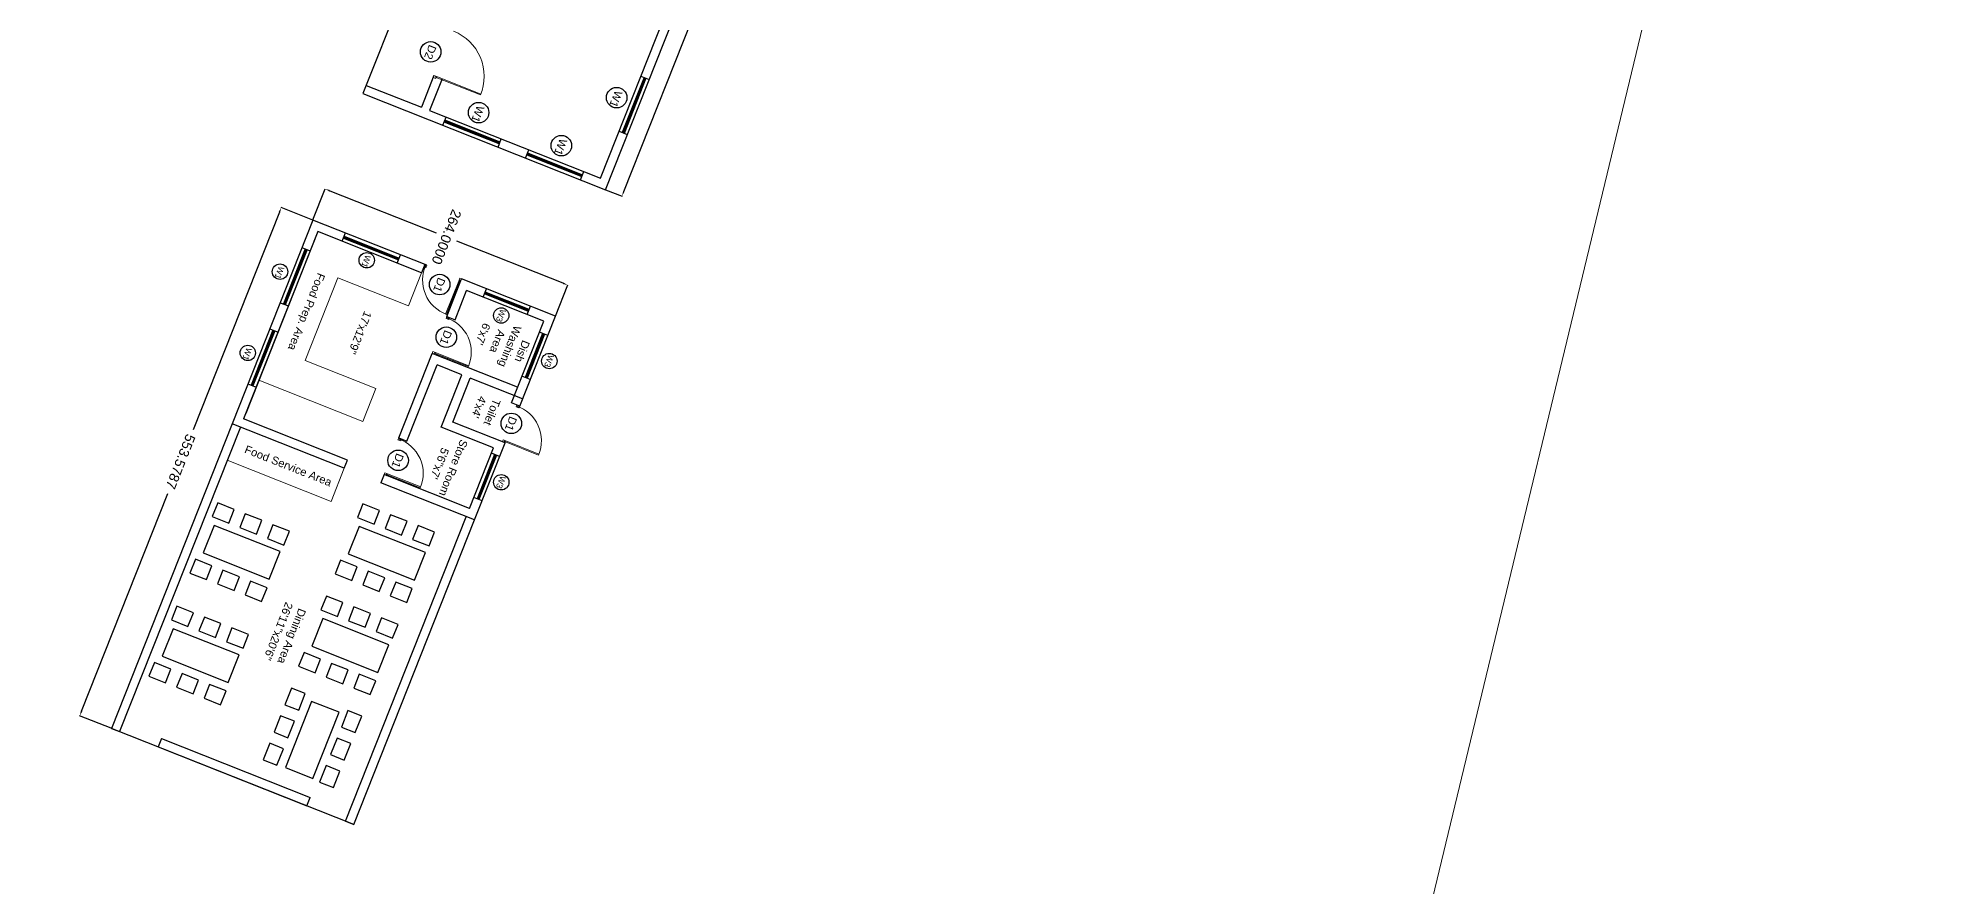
# Model space of a CAD drawing. Header units: metres. Extents: x 625987 to 635197, y 3048449 to 3066446.
# Drawn here: x 633573.49 to 633622.55, y 3062828.66 to 3062850.62 of the extents above; entities that cross this region are included whole.
import ezdxf

# ---------------------------------------------------------------- set-up
doc = ezdxf.new("R2010")
doc.units = ezdxf.units.M
for name, color, linetype, lineweight in [('C-CLER-AERO', 253, 'Continuous', 5), ('Doors', 3, 'Continuous', 20), ('Reinforcement bar', 2, 'Continuous', 20)]:
    doc.layers.add(name, color=color, linetype=linetype, lineweight=lineweight)
doc.layers.add('Dimension', color=7, linetype='Continuous')
doc.layers.add('WALL', color=7, linetype='Continuous')
doc.styles.add('ADPI R', font='swiss.ttf')
doc.styles.add('labor camp', font='arial.ttf')
doc.styles.get("Standard").update_dxf_attribs({"font": 'arial.ttf'})
doc.linetypes.add('OLS', pattern='A,4,-2,4,-2,["OLS",ADPI R,S=1.2,R=0,X=-1.7,Y=-0.5],-2,4,-2,4,-2', length=26)
doc.dimstyles.get("Standard").update_dxf_attribs({"dimtxt": 0.18, "dimasz": 0.18, "dimexe": 0.18, "dimexo": 0.0625, "dimgap": 0.09, "dimtad": 0, "dimtih": 1, "dimtoh": 1, "dimdec": 4, "dimzin": 0, "dimdsep": 46, "dimtxsty": 'Standard', "dimcen": 0.09, "dimadec": 0, "dimazin": 0, "dimtfac": 1, "dimtdec": 4, "dimtofl": 0, "dimtmove": 0, "dimatfit": 3, "dimfxl": 1, "dimtolj": 1, "dimtzin": 0, "dimarcsym": 0})

# ---------------------------------------------------------------- blocks, each defined once
blk = doc.blocks.new('*D160')
at = {"layer": 'Defpoints', "color": 0}
for p in [(3337.2, -21.6), (2437.2, -39.5), (3337.2, -39.5)]:
    blk.add_point(p, dxfattribs=at)
at = {"layer": 'Dimension', "color": 0, "lineweight": -2}
for p, q in [((2437.2, -39.5), (2437.2, -21.4)), ((2442.2, -21.6), (2852.7, -21.6)), ((3332.2, -21.6), (2921.7, -21.6)), ((3337.2, -39.5), (3337.2, -21.4))]:
    blk.add_line(p, q, dxfattribs=at)
at = {"layer": 'Dimension', "color": 0}
for points in [[(2442.2, -20.8), (2442.2, -22.4), (2437.2, -21.6)], [(3332.2, -20.8), (3332.2, -22.4), (3337.2, -21.6)]]:
    blk.add_solid(points, dxfattribs=at)
at = {"layer": 'Dimension', "color": 0, "insert": (2887.2, -21.6), "char_height": 10, "attachment_point": 5}
blk.add_mtext('\\A1;900.0000', dxfattribs=at)
blk = doc.blocks.new('*D152')
at = {"layer": 'Defpoints', "color": 0}
for p in [(3474.9, -303.5), (4028.4, -303.5), (4028.4, -338)]:
    blk.add_point(p, dxfattribs=at)
at = {"layer": 'Dimension', "color": 0, "lineweight": -2}
for p, q in [((3474.9, -303.6), (3474.9, -338.1)), ((4028.4, -303.6), (4028.4, -338.1)), ((3479.9, -338), (3717.1, -338)), ((4023.4, -338), (3786.2, -338))]:
    blk.add_line(p, q, dxfattribs=at)
at = {"layer": 'Dimension', "color": 0}
for points in [[(3479.9, -337.1), (3479.9, -338.8), (3474.9, -338)], [(4023.4, -337.1), (4023.4, -338.8), (4028.4, -338)]]:
    blk.add_solid(points, dxfattribs=at)
at = {"layer": 'Dimension', "color": 0, "insert": (3751.6, -338), "char_height": 10, "attachment_point": 5}
blk.add_mtext('\\A1;553.5787', dxfattribs=at)
blk = doc.blocks.new('*D168')
at = {"layer": 'Defpoints', "color": 0}
for p in [(3441, -39.5), (3474.9, -39.5), (3474.9, -303.5)]:
    blk.add_point(p, dxfattribs=at)
at = {"layer": 'Dimension', "color": 0, "lineweight": -2}
for p, q in [((3474.8, -39.5), (3440.9, -39.5)), ((3441, -44.5), (3441, -160.4)), ((3441, -298.5), (3441, -182.6)), ((3474.8, -303.5), (3440.9, -303.5))]:
    blk.add_line(p, q, dxfattribs=at)
at = {"layer": 'Dimension', "color": 0}
for points in [[(3440.2, -44.5), (3441.9, -44.5), (3441, -39.5)], [(3440.2, -298.5), (3441.9, -298.5), (3441, -303.5)]]:
    blk.add_solid(points, dxfattribs=at)
at = {"layer": 'Dimension', "color": 0, "insert": (3441, -171.5), "char_height": 10, "attachment_point": 5}
blk.add_mtext('\\A1;264.0000', dxfattribs=at)
blk = doc.blocks.new('army1')
at = {"color": 4}
for p, q in [((3217.19548, -48.53946), (3217.19548, -39.53946)), ((3217.19548, -43.03946), (3277.19548, -43.03946)), ((3217.19548, -44.03946), (3277.19548, -44.03946)), ((3217.19548, -45.03946), (3277.19548, -45.03946)), ((3277.19548, -48.53946), (3277.19548, -39.53946)), ((3495.85936, -39.53946), (3495.85936, -48.53946)), ((3495.85936, -43.03946), (3543.85936, -43.03946)), ((3495.85936, -44.03946), (3543.85936, -44.03946)), ((3495.85936, -45.03946), (3543.85936, -45.03946)), ((3543.85936, -39.53946), (3543.85936, -48.53946)), ((3627.85936, -39.53946), (3627.85936, -48.53946)), ((3627.85936, -43.03946), (3675.85936, -43.03946)), ((3627.85936, -44.03946), (3675.85936, -44.03946)), ((3627.85936, -45.03946), (3675.85936, -45.03946)), ((3675.85936, -39.53946), (3675.85936, -48.53946)), ((3337.19548, -66.53946), (3328.19548, -66.53946)), ((3331.69548, -126.53946), (3331.69548, -66.53946)), ((3332.69548, -126.53946), (3332.69548, -66.53946)), ((3333.69548, -126.53946), (3333.69548, -66.53946)), ((3483.85936, -66.53946), (3474.85936, -66.53946)), ((3478.35936, -66.53946), (3478.35936, -114.53946)), ((3479.35936, -66.53946), (3479.35936, -114.53946)), ((3480.35936, -66.53946), (3480.35936, -114.53946)), ((3483.85936, -114.53946), (3474.85936, -114.53946)), ((3337.19548, -126.53946), (3328.19548, -126.53946)), ((3337.19548, -156.53946), (3328.19548, -156.53946)), ((3331.69548, -156.53946), (3331.69548, -216.53946)), ((3332.69548, -156.53946), (3332.69548, -216.53946)), ((3333.69548, -156.53946), (3333.69548, -216.53946)), ((3483.85936, -208.03946), (3474.85936, -208.03946)), ((3478.35936, -268.03946), (3478.35936, -208.03946)), ((3479.35936, -268.03946), (3479.35936, -208.03946)), ((3480.35936, -268.03946), (3480.35936, -208.03946)), ((3337.19548, -216.53946), (3328.19548, -216.53946)), ((3483.85936, -268.03946), (3474.85936, -268.03946)), ((3504.85936, -303.53946), (3504.85936, -294.53946)), ((3504.85936, -298.03946), (3564.85936, -298.03946)), ((3504.85936, -299.03946), (3564.85936, -299.03946)), ((3504.85936, -300.03946), (3564.85936, -300.03946)), ((3564.85936, -303.53946), (3564.85936, -294.53946)), ((3593.35936, -303.53946), (3593.35936, -294.53946)), ((3593.35936, -298.03946), (3653.35936, -298.03946)), ((3593.35936, -299.03946), (3653.35936, -299.03946)), ((3593.35936, -300.03946), (3653.35936, -300.03946)), ((3653.35936, -303.53946), (3653.35936, -294.53946))]:
    blk.add_line(p, q, dxfattribs=at)
for points in [[(3738.23901, -90.53946), (3738.23901, -72.53946), (3723.23901, -72.53946), (3723.23901, -90.53946)], [(3775.86888, -145.64261), (3775.86888, -73.64261), (3745.86888, -73.64261), (3745.86888, -145.64261)], [(3799.69386, -90.53946), (3799.69386, -72.53946), (3784.69386, -72.53946), (3784.69386, -90.53946)], [(3838.69386, -90.53946), (3838.69386, -72.53946), (3823.69386, -72.53946), (3823.69386, -90.53946)], [(3876.32373, -145.64261), (3876.32373, -73.64261), (3846.32373, -73.64261), (3846.32373, -145.64261)], [(3900.1487, -90.53946), (3900.1487, -72.53946), (3885.1487, -72.53946), (3885.1487, -90.53946)], [(3923.43804, -87.53946), (3941.43804, -87.53946), (3941.43804, -72.53946), (3923.43804, -72.53946)], [(3953.43804, -87.53946), (3971.43804, -87.53946), (3971.43804, -72.53946), (3953.43804, -72.53946)], [(3983.43804, -87.53946), (4001.43804, -87.53946), (4001.43804, -72.53946), (3983.43804, -72.53946)], [(3928.33489, -125.16933), (4000.33489, -125.16933), (4000.33489, -95.16933), (3928.33489, -95.16933)], [(3738.23901, -120.53946), (3738.23901, -102.53946), (3723.23901, -102.53946), (3723.23901, -120.53946)], [(3799.69386, -120.53946), (3799.69386, -102.53946), (3784.69386, -102.53946), (3784.69386, -120.53946)], [(3838.69386, -120.53946), (3838.69386, -102.53946), (3823.69386, -102.53946), (3823.69386, -120.53946)], [(3900.1487, -120.53946), (3900.1487, -102.53946), (3885.1487, -102.53946), (3885.1487, -120.53946)], [(3738.23901, -150.53946), (3738.23901, -132.53946), (3723.23901, -132.53946), (3723.23901, -150.53946)], [(3799.69386, -150.53946), (3799.69386, -132.53946), (3784.69386, -132.53946), (3784.69386, -150.53946)], [(3838.69386, -150.53946), (3838.69386, -132.53946), (3823.69386, -132.53946), (3823.69386, -150.53946)], [(3900.1487, -150.53946), (3900.1487, -132.53946), (3885.1487, -132.53946), (3885.1487, -150.53946)], [(3923.43804, -148.9943), (3941.43804, -148.9943), (3941.43804, -133.9943), (3923.43804, -133.9943)], [(3953.43804, -148.9943), (3971.43804, -148.9943), (3971.43804, -133.9943), (3953.43804, -133.9943)], [(3983.43804, -148.9943), (4001.43804, -148.9943), (4001.43804, -133.9943), (3983.43804, -133.9943)], [(3791.52835, -227.53946), (3791.52835, -209.53946), (3776.52835, -209.53946), (3776.52835, -227.53946)], [(3829.15822, -282.64261), (3829.15822, -210.64261), (3799.15822, -210.64261), (3799.15822, -282.64261)], [(3852.98319, -227.53946), (3852.98319, -209.53946), (3837.98319, -209.53946), (3837.98319, -227.53946)], [(3903.98319, -227.53946), (3903.98319, -209.53946), (3888.98319, -209.53946), (3888.98319, -227.53946)], [(3941.61307, -282.64261), (3941.61307, -210.64261), (3911.61307, -210.64261), (3911.61307, -282.64261)], [(3965.43804, -227.53946), (3965.43804, -209.53946), (3950.43804, -209.53946), (3950.43804, -227.53946)], [(3791.52835, -257.53946), (3791.52835, -239.53946), (3776.52835, -239.53946), (3776.52835, -257.53946)], [(3852.98319, -257.53946), (3852.98319, -239.53946), (3837.98319, -239.53946), (3837.98319, -257.53946)], [(3903.98319, -257.53946), (3903.98319, -239.53946), (3888.98319, -239.53946), (3888.98319, -257.53946)], [(3965.43804, -257.53946), (3965.43804, -239.53946), (3950.43804, -239.53946), (3950.43804, -257.53946)], [(3791.52835, -287.53946), (3791.52835, -269.53946), (3776.52835, -269.53946), (3776.52835, -287.53946)], [(3852.98319, -287.53946), (3852.98319, -269.53946), (3837.98319, -269.53946), (3837.98319, -287.53946)], [(3903.98319, -287.53946), (3903.98319, -269.53946), (3888.98319, -269.53946), (3888.98319, -287.53946)], [(3965.43804, -287.53946), (3965.43804, -269.53946), (3950.43804, -269.53946), (3950.43804, -287.53946)]]:
    blk.add_lwpolyline(points, close=True)
for centre, radius in [((3519.41203, -28.43567), 7.7893), ((3592.26487, -40.95537), 10.38574), ((3651.41203, -28.43567), 7.7893), ((3246.35533, -63.36504), 10.38574), ((3312.1638, -97.46071), 10.38574), ((3494.4949, -90.68915), 7.7893), ((3535.38252, -134.29822), 10.38574), ((3669.28228, -133.71177), 10.38574), ((3488.31682, -160.11547), 10.38574), ((3311.96497, -187.66076), 10.38574), ((3492.65807, -237.84502), 7.7893), ((3272.6361, -255.43052), 10.38574), ((3535.72757, -315.20819), 7.7893), ((3624.22757, -315.20819), 7.7893)]:
    blk.add_circle(centre, radius)
at = {"layer": 'Doors'}
for p, q in [((3610.85936, -39.53946), (3610.85936, -3.53946)), ((3611.85936, -39.53946), (3611.85936, -3.53946)), ((3572.85936, -42.53946), (3574.85936, -42.53946)), ((3573.85936, -40.53946), (3573.85936, -39.53946)), ((3574.85936, -40.53946), (3573.85936, -40.53946)), ((3574.85936, -42.53946), (3574.85936, -39.53946)), ((3610.85936, -42.53946), (3610.85936, -39.53946)), ((3610.85936, -39.53946), (3612.85936, -39.53946)), ((3610.85936, -40.53946), (3611.85936, -40.53946)), ((3612.85936, -42.53946), (3610.85936, -42.53946)), ((3611.85936, -40.53946), (3611.85936, -39.53946)), ((3612.85936, -39.53946), (3612.85936, -42.53946)), ((3553.85936, -138.53946), (3553.85936, -102.53946)), ((3554.85936, -138.53946), (3554.85936, -102.53946)), ((3685.85936, -138.53946), (3685.85936, -102.53946)), ((3686.85936, -138.53946), (3686.85936, -102.53946)), ((3474.85936, -141.53946), (3474.85936, -143.53946)), ((3477.85936, -141.53946), (3474.85936, -141.53946)), ((3474.85936, -143.53946), (3477.85936, -143.53946)), ((3476.85936, -142.53946), (3477.85936, -142.53946)), ((3476.85936, -143.53946), (3476.85936, -142.53946)), ((3477.85936, -143.53946), (3477.85936, -141.53946)), ((3477.85936, -142.53946), (3513.85936, -142.53946)), ((3477.85936, -143.53946), (3513.85936, -143.53946)), ((3517.85936, -138.53946), (3515.85936, -138.53946)), ((3515.85936, -138.53946), (3515.85936, -141.53946)), ((3515.85936, -141.53946), (3517.85936, -141.53946)), ((3516.85936, -139.53946), (3516.85936, -138.53946)), ((3517.85936, -139.53946), (3516.85936, -139.53946)), ((3517.85936, -141.53946), (3517.85936, -138.53946)), ((3553.85936, -141.53946), (3553.85936, -138.53946)), ((3553.85936, -138.53946), (3555.85936, -138.53946)), ((3553.85936, -139.53946), (3554.85936, -139.53946)), ((3555.85936, -141.53946), (3553.85936, -141.53946)), ((3554.85936, -139.53946), (3554.85936, -138.53946)), ((3555.85936, -138.53946), (3555.85936, -141.53946)), ((3649.85936, -138.53946), (3647.85936, -138.53946)), ((3647.85936, -141.53946), (3649.85936, -141.53946)), ((3648.85936, -139.53946), (3648.85936, -138.53946)), ((3649.85936, -139.53946), (3648.85936, -139.53946)), ((3649.85936, -141.53946), (3649.85936, -138.53946)), ((3685.85936, -141.53946), (3685.85936, -138.53946)), ((3685.85936, -138.53946), (3687.85936, -138.53946)), ((3685.85936, -139.53946), (3686.85936, -139.53946)), ((3687.85936, -141.53946), (3685.85936, -141.53946)), ((3686.85936, -139.53946), (3686.85936, -138.53946)), ((3687.85936, -138.53946), (3687.85936, -141.53946)), ((3474.85936, -181.53946), (3474.85936, -179.53946)), ((3474.85936, -179.53946), (3477.85936, -179.53946)), ((3477.85936, -181.53946), (3474.85936, -181.53946)), ((3476.85936, -179.53946), (3476.85936, -180.53946)), ((3476.85936, -180.53946), (3477.85936, -180.53946)), ((3477.85936, -179.53946), (3477.85936, -181.53946)), ((3293.68261, -240.53933), (3293.68261, -192.53933)), ((3294.68261, -240.53933), (3294.68261, -192.53933)), ((3293.68261, -243.53933), (3293.68261, -240.53933)), ((3293.68261, -240.53933), (3295.68261, -240.53933)), ((3293.68261, -241.53933), (3294.68261, -241.53933)), ((3295.68261, -243.53933), (3293.68261, -243.53933)), ((3294.68261, -241.53933), (3294.68261, -240.53933)), ((3295.68261, -240.53933), (3295.68261, -243.53933))]:
    blk.add_line(p, q, dxfattribs=at)
for points in [[(3572.85936, -39.53946), (3572.85936, -42.53946)], [(3574.85936, -39.53946), (3572.85936, -39.53946)]]:
    blk.add_lwpolyline(points, dxfattribs=at)
for centre, radius, start, end in [((3610.85936, -40.53946), 37, 88.45127683, 183.09857934), ((3553.85936, -139.53946), 37, 88.45127683, 183.09857934), ((3685.85936, -139.53946), 37, 88.45127683, 183.09857934), ((3476.85936, -143.53946), 37, 266.90142066, 1.54872317), ((3293.68261, -241.53933), 49, 88.83061719, 180)]:
    blk.add_arc(centre, radius, start, end, dxfattribs=at)
at = {"layer": 'Reinforcement bar'}
for p, q in [((3519.85936, -181.53946), (3519.85936, -258.53946)), ((3609.85936, -181.53946), (3609.85936, -258.53946)), ((3645.85936, -181.53946), (3645.85936, -294.53946)), ((3732.85936, -181.53946), (3696.85936, -181.53946)), ((3732.85936, -181.53946), (3732.85936, -294.53946)), ((3519.85936, -258.53946), (3609.85936, -258.53946))]:
    blk.add_line(p, q, dxfattribs=at)
for points in [[(3483.85936, -181.53946), (3519.85936, -181.53946)], [(3609.85936, -181.53946), (3645.85936, -181.53946)]]:
    blk.add_lwpolyline(points, dxfattribs=at)
at = {"layer": 'WALL'}
for p, q in [((3337.19548, -39.53946), (2437.19548, -39.53946)), ((3328.19548, -48.53946), (2446.19548, -48.53946)), ((3328.19548, -234.53946), (3328.19548, -48.53946)), ((3337.19548, -303.53946), (3337.19548, -39.53946)), ((3474.85936, -39.53946), (3474.85936, -141.53946)), ((3572.85936, -39.53946), (3474.85936, -39.53946)), ((3483.85936, -48.53946), (3483.85936, -132.53946)), ((3572.85936, -48.53946), (3483.85936, -48.53946)), ((3555.85936, -48.53946), (3555.85936, -141.53946)), ((3564.85936, -39.53946), (3564.85936, -96.53946)), ((3696.85936, -39.53946), (3612.85936, -39.53946)), ((3612.85936, -39.53946), (3612.85936, -96.53946)), ((3687.85936, -48.53946), (3621.85936, -48.53946)), ((3621.85936, -48.53946), (3621.85936, -105.53946)), ((3687.85936, -48.53946), (3687.85936, -132.53946)), ((3696.85936, -39.53946), (3696.85936, -141.53946)), ((3612.85936, -96.53946), (3564.85936, -96.53946)), ((3621.85936, -105.53946), (3564.85936, -105.53946)), ((3564.85936, -105.53946), (3564.85936, -132.53946)), ((3515.85936, -132.53946), (3483.85936, -132.53946)), ((3647.85936, -132.53946), (3564.85936, -132.53946)), ((3687.85936, -132.53946), (3687.85936, -141.53946)), ((3515.85936, -141.53946), (3474.85936, -141.53946)), ((3647.85936, -141.53946), (3555.85936, -141.53946)), ((3687.85936, -141.53946), (3696.85936, -141.53946)), ((3474.85936, -179.53946), (3474.85936, -303.53946)), ((3483.85936, -181.53946), (3483.85936, -294.53946)), ((3687.85936, -181.53946), (3687.85936, -294.53946)), ((3696.85936, -181.53946), (3696.85936, -303.53946)), ((3293.68261, -234.53946), (3328.19548, -234.53946)), ((3293.68261, -243.53946), (3328.19548, -243.53946)), ((3328.19548, -303.53946), (3328.19548, -243.53946)), ((2437.19548, -303.53946), (3337.19548, -303.53946)), ((3474.85936, -303.53946), (3696.85936, -303.53946)), ((3483.85936, -294.53946), (3681.85936, -294.53946)), ((3483.85936, -294.53946), (3687.85936, -294.53946))]:
    blk.add_line(p, q, dxfattribs=at)
at = {"layer": 'WALL', "color": 3}
for p, q in [((4028.43804, -39.53946), (3696.85936, -39.53946)), ((4028.43804, -48.53946), (3696.85936, -48.53946)), ((4028.43804, -48.53946), (4028.43804, -39.53946)), ((4019.43804, -252.53946), (4019.43804, -90.53946)), ((4028.43804, -90.53946), (4019.43804, -90.53946)), ((4028.43804, -252.53946), (4028.43804, -90.53946)), ((4019.43804, -252.53946), (4028.43804, -252.53946)), ((3696.85936, -294.53946), (4028.43804, -294.53946)), ((3696.85936, -303.53946), (4028.43804, -303.53946)), ((4028.43804, -303.53946), (4028.43804, -294.53946))]:
    blk.add_line(p, q, dxfattribs=at)
at = {"layer": 'WALL'}
for points in [[(3572.85936, -39.53946), (3572.85936, -48.53946)], [(3515.85936, -141.53946), (3515.85936, -132.53946)], [(3647.85936, -141.53946), (3647.85936, -132.53946)], [(3474.85936, -181.53946), (3483.85936, -181.53946)], [(3696.85936, -181.53946), (3687.85936, -181.53946)]]:
    blk.add_lwpolyline(points, dxfattribs=at)
at = {"layer": 'WALL', "color": 3}
blk.add_lwpolyline([(4028.43804, -39.53946), (4028.43804, -303.53946)], dxfattribs=at)
at = {"layer": 'Dimension', "style": 'labor camp'}
for s, insert, char_height, width, attachment_point in [('W3', (3513.1717, -25.67469), 6.075, 3.6981082, 1), ('D1', (3585.45878, -37.13657), 8.1, 4.9308109, 1), ('W3', (3645.1717, -25.67469), 6.075, 3.6981082, 1), ('Dish \\PWashing\\PArea', (3520.30062, -53.46674), 8.1, 97.191857, 2), ('W1', (3239.54925, -59.54624), 8.1, 4.9308109, 1), ('Toilet', (3575.06224, -59.14022), 8.1, 97.191857, 1), (" 4'x4'", (3587.44252, -73.43079), 8.1, 97.191857, 2), ('Store Room', (3625.55205, -74.80689), 8.1, 97.191857, 1), ('W1', (3305.35771, -93.64192), 8.1, 4.9308109, 1), ('W3', (3488.25458, -87.92817), 6.075, 3.6981082, 1), (' 5\'6"x7\'', (3655.17658, -89.45626), 8.1, 97.191857, 2), (" 6'x7'", (3517.20714, -96.92694), 8.1, 97.191857, 2), ('D1', (3528.57644, -130.47943), 8.1, 4.9308109, 1), ('D1', (3662.4762, -129.89298), 8.1, 4.9308109, 1), ('D1', (3481.51074, -156.29668), 8.1, 4.9308109, 1), ('Dining Area', (3844.86911, -164.06449), 8.1, 97.191857, 1), ('W1', (3305.15889, -183.84197), 8.1, 4.9308109, 1), (' 26\'11"x20\'6"', (3873.33567, -178.71386), 8.1, 97.191857, 2), (' 17\'x12\'9"', (3561.82379, -213.15486), 8.1, 97.191857, 2), ('W1', (3487.55351, -234.98092), 6.075, 3.6981082, 1), ('D2', (3265.83002, -251.61173), 8.1, 4.9308109, 1), ('Food Prep. Area', (3563.58592, -271.19524), 8.1, 97.191857, 2), ('W1', (3530.62301, -312.34409), 6.075, 3.6981082, 1), ('W1', (3619.12301, -312.34409), 6.075, 3.6981082, 1)]:
    blk.add_mtext(s, dxfattribs=dict(at, insert=insert, char_height=char_height, width=width, attachment_point=attachment_point))
at = {"layer": 'Dimension', "insert": (3711.28083, -235.03114), "char_height": 8.1, "width": 97.191857, "attachment_point": 2, "rotation": 90, "style": 'labor camp'}
blk.add_mtext('Food Service Area', dxfattribs=at)
at = {"layer": 'Dimension'}
for base, p1, p2, picture, middle in [((3337.19548, -21.61618), (2437.19548, -39.53946), (3337.19548, -39.53946), '*D160', (2887.19548, -21.61618)), ((4028.43804, -337.96116), (3474.85936, -303.53946), (4028.43804, -303.53946), '*D152', (3751.6487, -337.96116))]:
    dim = blk.add_linear_dim(base=base, p1=p1, p2=p2, dimstyle='Standard', override={"dimtxt": 10, "dimasz": 5, "dimgap": 6}, dxfattribs=at)
    dim.commit()
    dim.dimension.update_dxf_attribs({"geometry": picture, "text_midpoint": middle})
dim = blk.add_linear_dim(base=(3441.04909, -39.53946), p1=(3474.85936, -303.53946), p2=(3474.85936, -39.53946), angle=90, dimstyle='Standard', override={"dimtxt": 10, "dimasz": 5, "dimgap": 6}, dxfattribs=at)
dim.commit()
dim.dimension.update_dxf_attribs({"geometry": '*D168', "text_midpoint": (3441.04909, -171.53946)})
blk = doc.blocks.new('A$C0EE87554')
blk.add_blockref('army1', (-23.5, 264))

msp = doc.modelspace()

# ---------------------------------------------------------------- linework, layer by layer
at = {"layer": 'C-CLER-AERO', "linetype": 'OLS', "ltscale": 7.5}
msp.add_line((633692.478, 3063172.055), (630141.998, 3048448.791), dxfattribs=at)
msp.add_line((633692.478, 3063172.055), (630141.998, 3048448.791), dxfattribs=at)
msp.add_line((633692.478, 3063172.055), (630141.998, 3048448.791), dxfattribs=at)

# ---------------------------------------------------------------- block references
at = {"xscale": 0.0255761927679303, "yscale": 0.02557619288563728, "zscale": 0.02557619288594681, "rotation": 248.3789933225741}
msp.add_blockref('A$C0EE87554', (633614.073, 3062927.596), dxfattribs=at)

doc.saveas('drawing.dxf')
